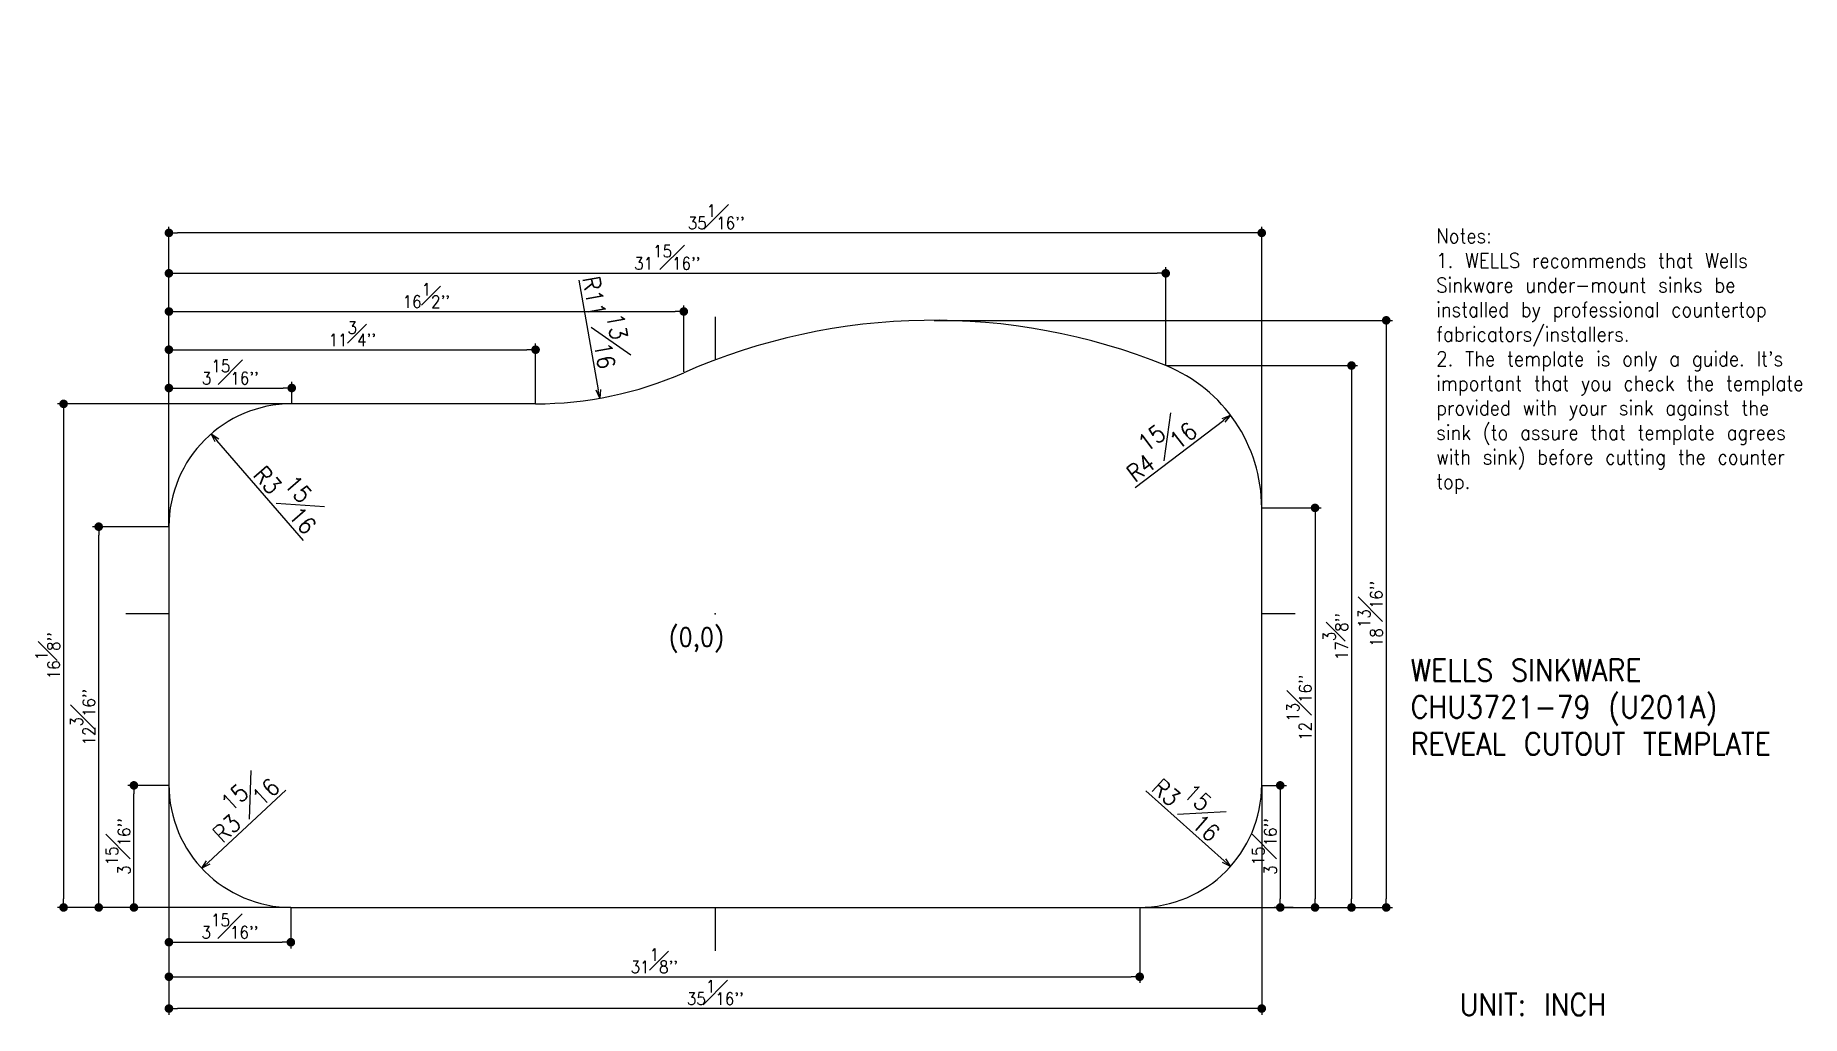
# Model space of a CAD drawing. Extents: x 5846 to 7285, y -4376 to -3578.
import ezdxf

# ---------------------------------------------------------------- set-up
doc = ezdxf.new("R2010")
doc.units = 0
doc.header["$LTSCALE"] = 40
doc.header["$MEASUREMENT"] = 0
doc.layers.get('0').update_dxf_attribs({"linetype": 'CONTINUOUS'})
doc.layers.get('DEFPOINTS').update_dxf_attribs({"color": 5, "linetype": 'CONTINUOUS'})
doc.layers.add('DIM', color=5, linetype='CONTINUOUS')
doc.styles.get("Standard").update_dxf_attribs({"font": 'txt.shx', "width": 0.9})
doc.dimstyles.new('ISO-25', dxfattribs={"dimtxt": 2.5, "dimasz": 2.5, "dimexe": 1.25, "dimexo": 0.625, "dimtad": 1, "dimtxsty": 'STANDARD', "dimcen": 2.5, "dimadec": 0, "dimazin": 0, "dimtfac": 1, "dimtmove": 0, "dimatfit": 3, "dimfxl": 1, "dimarcsym": 0})

# ---------------------------------------------------------------- blocks, each defined once
blk = doc.blocks.new('_Open30')
at = {"color": 0, "linetype": 'ByBlock', "lineweight": -2}
for p, q in [((-1, 0.27), (0, 0)), ((0, 0), (-1, -0.27)), ((0, 0), (-1, 0))]:
    blk.add_line(p, q, dxfattribs=at)
blk = doc.blocks.new('*D38')
at = {"color": 0, "lineweight": -2}
blk.add_line((6751, -4193.1), (6814.6, -4250), dxfattribs=at)
at = {"layer": 'DEFPOINTS', "color": 0}
for p in [(6745.3, -4188.1), (6819.8, -4254.7)]:
    blk.add_point(p, dxfattribs=at)
at = {"color": 0, "lineweight": -2, "xscale": 7, "yscale": 7, "zscale": 7, "rotation": 318.2192791999688}
blk.add_blockref('_Open30', (6819.8, -4254.7), dxfattribs=at)
at = {"color": 40, "insert": (6788.2, -4203.6), "char_height": 14, "attachment_point": 5, "rotation": 318.2193}
blk.add_mtext('R3{\\H1.000000x;\\S15#16;}', dxfattribs=at)
blk = doc.blocks.new('_DOT')
at = {"color": 0, "linetype": 'ByBlock'}
blk.add_line((-0.5, 0), (-1, 0), dxfattribs=at)
at = {"color": 0, "linetype": 'ByBlock', "const_width": 0.5}
blk.add_lwpolyline([(-0.25, 0, 1), (0.25, 0, 1)], format="xyb", close=True, dxfattribs=at)
blk = doc.blocks.new('*D39')
at = {"color": 0, "lineweight": -2}
blk.add_line((6050.4, -4192.6), (5987.2, -4251.5), dxfattribs=at)
at = {"layer": 'DEFPOINTS', "color": 0}
for p in [(6055.3, -4188.1), (5982.1, -4256.2)]:
    blk.add_point(p, dxfattribs=at)
at = {"color": 0, "lineweight": -2, "xscale": 7, "yscale": 7, "zscale": 7, "rotation": 222.9721987693783}
blk.add_blockref('_Open30', (5982.1, -4256.2), dxfattribs=at)
at = {"color": 40, "insert": (6013.4, -4203.9), "char_height": 14, "attachment_point": 5, "rotation": 42.9722}
blk.add_mtext('R3{\\H1.000000x;\\S15#16;}', dxfattribs=at)
blk = doc.blocks.new('*D40')
at = {"color": 0, "lineweight": -2}
blk.add_line((6065, -3989.3), (5994.4, -3907.8), dxfattribs=at)
at = {"layer": 'DEFPOINTS', "color": 0}
for p in [(5989.8, -3902.5), (6055.3, -3978.1)]:
    blk.add_point(p, dxfattribs=at)
at = {"color": 0, "lineweight": -2, "xscale": 7, "yscale": 7, "zscale": 7, "rotation": 130.902400986722}
blk.add_blockref('_Open30', (5989.8, -3902.5), dxfattribs=at)
at = {"color": 40, "insert": (6055.1, -3951.9), "char_height": 14, "attachment_point": 5, "rotation": 310.9024}
blk.add_mtext('R3{\\H1.000000x;\\S15#16;}', dxfattribs=at)
blk = doc.blocks.new('*D41')
at = {"color": 0, "lineweight": -2}
blk.add_line((6742.3, -3946.1), (6814.3, -3891.5), dxfattribs=at)
at = {"layer": 'DEFPOINTS', "color": 0}
for p in [(6819.8, -3887.2), (6720.3, -3962.8)]:
    blk.add_point(p, dxfattribs=at)
at = {"color": 0, "lineweight": -2, "xscale": 7, "yscale": 7, "zscale": 7, "rotation": 37.18954391234321}
blk.add_blockref('_Open30', (6819.8, -3887.2), dxfattribs=at)
at = {"color": 40, "insert": (6759.7, -3911.6), "char_height": 14, "attachment_point": 5, "rotation": 37.1895}
blk.add_mtext('R4{\\H1.000000x;\\S15#16;}', dxfattribs=at)
blk = doc.blocks.new('*D52')
at = {"color": 0, "lineweight": -2}
for p, q in [((5955.3, -4188.7), (5955.3, -4375.4)), ((6845.3, -4188.7), (6845.3, -4375.4)), ((6838.3, -4370.4), (5962.3, -4370.4))]:
    blk.add_line(p, q, dxfattribs=at)
at = {"layer": 'DEFPOINTS', "color": 0}
for p in [(5955.3, -4188.1), (6845.3, -4188.1), (5955.3, -4370.4)]:
    blk.add_point(p, dxfattribs=at)
at = {"color": 0, "lineweight": -2, "xscale": 7, "yscale": 7, "zscale": 7, "rotation": 180}
blk.add_blockref('_DOT', (5955.3, -4370.4), dxfattribs=at)
at = {"color": 0, "lineweight": -2, "xscale": 7, "yscale": 7, "zscale": 7}
blk.add_blockref('_DOT', (6845.3, -4370.4), dxfattribs=at)
at = {"color": 40, "insert": (6400.3, -4357.4), "char_height": 10, "attachment_point": 5}
blk.add_mtext("35{\\H1.000000x;\\S1#16;}''", dxfattribs=at)
blk = doc.blocks.new('*D58')
at = {"color": 0, "lineweight": -2}
for p, q in [((6054.6, -3878.1), (5864.5, -3878.1)), ((5869.5, -3885.1), (5869.5, -4281.1)), ((6054.6, -4288.1), (5864.5, -4288.1))]:
    blk.add_line(p, q, dxfattribs=at)
at = {"layer": 'DEFPOINTS', "color": 0}
for p in [(6055.3, -3878.1), (5869.5, -4288.1), (6055.3, -4288.1)]:
    blk.add_point(p, dxfattribs=at)
at = {"color": 0, "lineweight": -2, "xscale": 7, "yscale": 7, "zscale": 7}
for p, rotation in [((5869.5, -3878.1), 90), ((5869.5, -4288.1), 270)]:
    blk.add_blockref('_DOT', p, dxfattribs=dict(at, rotation=rotation))
at = {"color": 40, "insert": (5856.5, -4083.1), "char_height": 10, "attachment_point": 5, "rotation": 90}
blk.add_mtext("16{\\H1.000000x;\\S1#8;}''", dxfattribs=at)
blk = doc.blocks.new('*D59')
at = {"color": 0, "lineweight": -2}
for p, q in [((6578.4, -3810.1), (6951.7, -3810.1)), ((6946.7, -3817.1), (6946.7, -4281.1)), ((6745.9, -4288.1), (6951.7, -4288.1))]:
    blk.add_line(p, q, dxfattribs=at)
at = {"layer": 'DEFPOINTS', "color": 0}
for p in [(6577.8, -3810.1), (6745.3, -4288.1), (6946.7, -4288.1)]:
    blk.add_point(p, dxfattribs=at)
at = {"color": 0, "lineweight": -2, "xscale": 7, "yscale": 7, "zscale": 7}
for p, rotation in [((6946.7, -3810.1), 90), ((6946.7, -4288.1), 270)]:
    blk.add_blockref('_DOT', p, dxfattribs=dict(at, rotation=rotation))
at = {"color": 40, "insert": (6933.7, -4049.1), "char_height": 10, "attachment_point": 5, "rotation": 90}
blk.add_mtext("18{\\H1.000000x;\\S13#16;}''", dxfattribs=at)
blk = doc.blocks.new('*D70')
at = {"color": 0, "lineweight": -2}
blk.add_line((6289.2, -3777.4), (6305, -3866.6), dxfattribs=at)
at = {"layer": 'DEFPOINTS', "color": 0}
for p in [(6253.9, -3578.1), (6306.2, -3873.5)]:
    blk.add_point(p, dxfattribs=at)
at = {"color": 0, "lineweight": -2, "xscale": 7, "yscale": 7, "zscale": 7, "rotation": 280.0360453232751}
blk.add_blockref('_Open30', (6306.2, -3873.5), dxfattribs=at)
at = {"color": 40, "insert": (6312.4, -3810.7), "char_height": 14, "attachment_point": 5, "rotation": 280.036}
blk.add_mtext('R11{\\H1.000000x;\\S13#16;}', dxfattribs=at)
blk = doc.blocks.new('*D74')
at = {"color": 0, "lineweight": -2}
for p, q in [((6845.9, -4188.7), (6865.4, -4188.7)), ((6860.4, -4195.7), (6860.4, -4281.1)), ((6870.8, -4288.1), (6855.4, -4288.1))]:
    blk.add_line(p, q, dxfattribs=at)
at = {"layer": 'DEFPOINTS', "color": 0}
for p in [(6845.3, -4188.7), (6860.4, -4288.1), (6871.4, -4288.1)]:
    blk.add_point(p, dxfattribs=at)
at = {"color": 0, "lineweight": -2, "xscale": 7, "yscale": 7, "zscale": 7}
for p, rotation in [((6860.4, -4188.7), 90), ((6860.4, -4288.1), 270)]:
    blk.add_blockref('_DOT', p, dxfattribs=dict(at, rotation=rotation))
at = {"color": 40, "insert": (6847.4, -4238.4), "char_height": 10, "attachment_point": 5, "rotation": 90}
blk.add_mtext("3{\\H1.000000x;\\S15#16;}''", dxfattribs=at)
blk = doc.blocks.new('*D75')
at = {"color": 0, "lineweight": -2}
for p, q in [((6845.9, -3962.8), (6893.7, -3962.8)), ((6888.7, -3969.8), (6888.7, -4281.1)), ((6872.1, -4288.1), (6893.7, -4288.1))]:
    blk.add_line(p, q, dxfattribs=at)
at = {"layer": 'DEFPOINTS', "color": 0}
for p in [(6845.3, -3962.8), (6871.4, -4288.1), (6888.7, -4288.1)]:
    blk.add_point(p, dxfattribs=at)
at = {"color": 0, "lineweight": -2, "xscale": 7, "yscale": 7, "zscale": 7}
for p, rotation in [((6888.7, -3962.8), 90), ((6888.7, -4288.1), 270)]:
    blk.add_blockref('_DOT', p, dxfattribs=dict(at, rotation=rotation))
at = {"color": 40, "insert": (6875.7, -4125.4), "char_height": 10, "attachment_point": 5, "rotation": 90}
blk.add_mtext("12{\\H1.000000x;\\S13#16;}''", dxfattribs=at)
blk = doc.blocks.new('*D76')
at = {"color": 0, "lineweight": -2}
for p, q in [((6767.8, -3846.9), (6923.4, -3846.9)), ((6918.4, -3853.9), (6918.4, -4281.1)), ((6872.1, -4288.1), (6923.4, -4288.1))]:
    blk.add_line(p, q, dxfattribs=at)
at = {"layer": 'DEFPOINTS', "color": 0}
for p in [(6767.1, -3846.9), (6871.4, -4288.1), (6918.4, -4288.1)]:
    blk.add_point(p, dxfattribs=at)
at = {"color": 0, "lineweight": -2, "xscale": 7, "yscale": 7, "zscale": 7}
for p, rotation in [((6918.4, -3846.9), 90), ((6918.4, -4288.1), 270)]:
    blk.add_blockref('_DOT', p, dxfattribs=dict(at, rotation=rotation))
at = {"color": 40, "insert": (6905.4, -4067.5), "char_height": 10, "attachment_point": 5, "rotation": 90}
blk.add_mtext("17{\\H1.000000x;\\S3#8;}''", dxfattribs=at)
blk = doc.blocks.new('*D82')
at = {"color": 0, "lineweight": -2}
for p, q in [((5955.3, -3977.4), (5955.3, -3733.9)), ((6838.3, -3738.9), (5962.3, -3738.9)), ((6845.3, -3962.2), (6845.3, -3733.9))]:
    blk.add_line(p, q, dxfattribs=at)
at = {"layer": 'DEFPOINTS', "color": 0}
for p in [(5955.3, -3738.9), (6845.3, -3962.8), (5955.3, -3978.1)]:
    blk.add_point(p, dxfattribs=at)
at = {"color": 0, "lineweight": -2, "xscale": 7, "yscale": 7, "zscale": 7, "rotation": 180}
blk.add_blockref('_DOT', (5955.3, -3738.9), dxfattribs=at)
at = {"color": 0, "lineweight": -2, "xscale": 7, "yscale": 7, "zscale": 7}
blk.add_blockref('_DOT', (6845.3, -3738.9), dxfattribs=at)
at = {"color": 40, "insert": (6401, -3725.9), "char_height": 10, "attachment_point": 5}
blk.add_mtext("35{\\H1.000000x;\\S1#16;}''", dxfattribs=at)
blk = doc.blocks.new('*D83')
at = {"color": 0, "lineweight": -2}
for p, q in [((5954.6, -4188.7), (5921.8, -4188.7)), ((5926.8, -4281.1), (5926.8, -4195.7)), ((5936, -4288.1), (5921.8, -4288.1))]:
    blk.add_line(p, q, dxfattribs=at)
at = {"layer": 'DEFPOINTS', "color": 0}
for p in [(5926.8, -4188.7), (5955.3, -4188.7), (5936.6, -4288.1)]:
    blk.add_point(p, dxfattribs=at)
at = {"color": 0, "lineweight": -2, "xscale": 7, "yscale": 7, "zscale": 7}
for p, rotation in [((5926.8, -4188.7), 90), ((5926.8, -4288.1), 270)]:
    blk.add_blockref('_DOT', p, dxfattribs=dict(at, rotation=rotation))
at = {"color": 40, "insert": (5913.8, -4238.4), "char_height": 10, "attachment_point": 5, "rotation": 90}
blk.add_mtext("3{\\H1.000000x;\\S15#16;}''", dxfattribs=at)
blk = doc.blocks.new('*D84')
at = {"color": 0, "lineweight": -2}
for p, q in [((5954.6, -3978.1), (5893.1, -3978.1)), ((5898.1, -4281.1), (5898.1, -3985.1)), ((5936, -4288.1), (5893.1, -4288.1))]:
    blk.add_line(p, q, dxfattribs=at)
at = {"layer": 'DEFPOINTS', "color": 0}
for p in [(5898.1, -3978.1), (5955.3, -3978.1), (5936.6, -4288.1)]:
    blk.add_point(p, dxfattribs=at)
at = {"color": 0, "lineweight": -2, "xscale": 7, "yscale": 7, "zscale": 7}
for p, rotation in [((5898.1, -3978.1), 90), ((5898.1, -4288.1), 270)]:
    blk.add_blockref('_DOT', p, dxfattribs=dict(at, rotation=rotation))
at = {"color": 40, "insert": (5885.1, -4133.1), "char_height": 10, "attachment_point": 5, "rotation": 90}
blk.add_mtext("12{\\H1.000000x;\\S3#16;}''", dxfattribs=at)
blk = doc.blocks.new('*D85')
at = {"color": 0, "lineweight": -2}
for p, q in [((5955.3, -3976.8), (5955.3, -3860.2)), ((5962.3, -3865.2), (6048.3, -3865.2)), ((6055.3, -3877.4), (6055.3, -3860.2))]:
    blk.add_line(p, q, dxfattribs=at)
at = {"layer": 'DEFPOINTS', "color": 0}
for p in [(6055.3, -3865.2), (6055.3, -3878.1), (5955.3, -3977.4)]:
    blk.add_point(p, dxfattribs=at)
at = {"color": 0, "lineweight": -2, "xscale": 7, "yscale": 7, "zscale": 7, "rotation": 180}
blk.add_blockref('_DOT', (5955.3, -3865.2), dxfattribs=at)
at = {"color": 0, "lineweight": -2, "xscale": 7, "yscale": 7, "zscale": 7}
blk.add_blockref('_DOT', (6055.3, -3865.2), dxfattribs=at)
at = {"color": 40, "insert": (6005.3, -3852.2), "char_height": 10, "attachment_point": 5}
blk.add_mtext("3{\\H1.000000x;\\S15#16;}''", dxfattribs=at)
blk = doc.blocks.new('*D86')
at = {"color": 0, "lineweight": -2}
for p, q in [((5955.3, -3976.8), (5955.3, -3829)), ((5962.3, -3834), (6246.9, -3834)), ((6253.9, -3877.4), (6253.9, -3829))]:
    blk.add_line(p, q, dxfattribs=at)
at = {"layer": 'DEFPOINTS', "color": 0}
for p in [(6253.9, -3834), (6253.9, -3878.1), (5955.3, -3977.4)]:
    blk.add_point(p, dxfattribs=at)
at = {"color": 0, "lineweight": -2, "xscale": 7, "yscale": 7, "zscale": 7, "rotation": 180}
blk.add_blockref('_DOT', (5955.3, -3834), dxfattribs=at)
at = {"color": 0, "lineweight": -2, "xscale": 7, "yscale": 7, "zscale": 7}
blk.add_blockref('_DOT', (6253.9, -3834), dxfattribs=at)
at = {"color": 40, "insert": (6104.6, -3821), "char_height": 10, "attachment_point": 5}
blk.add_mtext("11{\\H1.000000x;\\S3#4;}''", dxfattribs=at)
blk = doc.blocks.new('*D87')
at = {"color": 0, "lineweight": -2}
for p, q in [((5955.3, -3977.4), (5955.3, -3797.9)), ((5962.3, -3802.9), (6367.6, -3802.9)), ((6374.6, -3852.1), (6374.6, -3797.9))]:
    blk.add_line(p, q, dxfattribs=at)
at = {"layer": 'DEFPOINTS', "color": 0}
for p in [(6374.6, -3802.9), (6374.6, -3852.7), (5955.3, -3978.1)]:
    blk.add_point(p, dxfattribs=at)
at = {"color": 0, "lineweight": -2, "xscale": 7, "yscale": 7, "zscale": 7, "rotation": 180}
blk.add_blockref('_DOT', (5955.3, -3802.9), dxfattribs=at)
at = {"color": 0, "lineweight": -2, "xscale": 7, "yscale": 7, "zscale": 7}
blk.add_blockref('_DOT', (6374.6, -3802.9), dxfattribs=at)
at = {"color": 40, "insert": (6164.9, -3789.9), "char_height": 10, "attachment_point": 5}
blk.add_mtext("16{\\H1.000000x;\\S1#2;}''", dxfattribs=at)
blk = doc.blocks.new('*D88')
at = {"color": 0, "lineweight": -2}
for p, q in [((5955.3, -3975.3), (5955.3, -3766.8)), ((6767.1, -3846.3), (6767.1, -3766.8)), ((5962.3, -3771.8), (6760.1, -3771.8))]:
    blk.add_line(p, q, dxfattribs=at)
at = {"layer": 'DEFPOINTS', "color": 0}
for p in [(6767.1, -3771.8), (6767.1, -3846.9), (5955.3, -3975.9)]:
    blk.add_point(p, dxfattribs=at)
at = {"color": 0, "lineweight": -2, "xscale": 7, "yscale": 7, "zscale": 7, "rotation": 180}
blk.add_blockref('_DOT', (5955.3, -3771.8), dxfattribs=at)
at = {"color": 0, "lineweight": -2, "xscale": 7, "yscale": 7, "zscale": 7}
blk.add_blockref('_DOT', (6767.1, -3771.8), dxfattribs=at)
at = {"color": 40, "insert": (6361.2, -3758.8), "char_height": 10, "attachment_point": 5}
blk.add_mtext("31{\\H1.000000x;\\S15#16;}''", dxfattribs=at)
blk = doc.blocks.new('*D89')
at = {"color": 0, "lineweight": -2}
for p, q in [((5955.3, -4189.3), (5955.3, -4321.4)), ((6054.6, -4288.7), (6054.6, -4321.4)), ((5962.3, -4316.4), (6047.6, -4316.4))]:
    blk.add_line(p, q, dxfattribs=at)
at = {"layer": 'DEFPOINTS', "color": 0}
for p in [(5955.3, -4188.7), (6054.6, -4288.1), (6054.6, -4316.4)]:
    blk.add_point(p, dxfattribs=at)
at = {"color": 0, "lineweight": -2, "xscale": 7, "yscale": 7, "zscale": 7, "rotation": 180}
blk.add_blockref('_DOT', (5955.3, -4316.4), dxfattribs=at)
at = {"color": 0, "lineweight": -2, "xscale": 7, "yscale": 7, "zscale": 7}
blk.add_blockref('_DOT', (6054.6, -4316.4), dxfattribs=at)
at = {"color": 40, "insert": (6005, -4303.4), "char_height": 10, "attachment_point": 5}
blk.add_mtext("3{\\H1.000000x;\\S15#16;}''", dxfattribs=at)
blk = doc.blocks.new('*D90')
at = {"color": 0, "lineweight": -2}
for p, q in [((5955.3, -4190.8), (5955.3, -4349.5)), ((6745.9, -4288.7), (6745.9, -4349.5)), ((5962.3, -4344.5), (6738.9, -4344.5))]:
    blk.add_line(p, q, dxfattribs=at)
at = {"layer": 'DEFPOINTS', "color": 0}
for p in [(5955.3, -4190.2), (6745.9, -4288.1), (6745.9, -4344.5)]:
    blk.add_point(p, dxfattribs=at)
at = {"color": 0, "lineweight": -2, "xscale": 7, "yscale": 7, "zscale": 7, "rotation": 180}
blk.add_blockref('_DOT', (5955.3, -4344.5), dxfattribs=at)
at = {"color": 0, "lineweight": -2, "xscale": 7, "yscale": 7, "zscale": 7}
blk.add_blockref('_DOT', (6745.9, -4344.5), dxfattribs=at)
at = {"color": 40, "insert": (6350.6, -4331.5), "char_height": 10, "attachment_point": 5}
blk.add_mtext("31{\\H1.000000x;\\S1#8;}''", dxfattribs=at)

msp = doc.modelspace()

# ---------------------------------------------------------------- linework, layer by layer
at = {"color": 7, "lineweight": 30}
for p, q in [((6253.94822, -3878.0655), (6055.26298, -3878.0655)), ((6845.26298, -4188.0655), (6845.26298, -3962.79608)), ((5955.26298, -3978.0655), (5955.26298, -4188.0655)), ((6055.26298, -4288.0655), (6745.26298, -4288.0655))]:
    msp.add_line(p, q, dxfattribs=at)
for centre, radius, start, end in [((6577.76298, -4315.0655), 505, 67.97568716, 113.71918542), ((6253.94822, -3578.0655), 300, 270, 293.71918542), ((6720.26298, -3962.79608), 125, 0, 67.97568716), ((6055.26298, -3978.0655), 100, 90, 180), ((6055.26298, -4188.0655), 100, 180, 270), ((6745.26298, -4188.0655), 100, 270, 0)]:
    msp.add_arc(centre, radius, start, end, dxfattribs=at)
at = {"layer": 'DIM', "color": 1}
for p, q in [((6400.26298, -3807.14359), (6400.26298, -3842.28781)), ((5955.26298, -4049.0655), (5920.25179, -4049.0655)), ((6872.53251, -4049.0655), (6845.26298, -4049.0655)), ((6400.26298, -4288.0655), (6400.26298, -4323.48141))]:
    msp.add_line(p, q, dxfattribs=at)
msp.add_point((6400.26298, -4049.0655), dxfattribs=at)

# ---------------------------------------------------------------- texts
at = {"color": 0, "insert": (6987.40717, -3735.36813), "char_height": 6, "width": 325.3343765, "attachment_point": 1}
msp.add_mtext("{\\H2x;\\C4;Notes: \\P1. WELLS recommends that Wells Sinkware under-mount sinks be installed by professional countertop fabricators/installers. \\P2. The template is only a guide. It's important that you check the template provided with your sink against the sink (to assure that template agrees with sink) before cutting the counter top.}", dxfattribs=at)
at = {"color": 102, "char_height": 18, "attachment_point": 1}
for s, insert, width in [('{\\C3;WELLS SINKWARE\\PCHU3721-79 (U201A)\\PREVEAL CUTOUT TEMPLATE}', (6966.58467, -4085.85296), 459.8433595), ('{\\C3;UNIT: INCH}', (7006.5182, -4358.1863), 174.7777778)]:
    msp.add_mtext(s, dxfattribs=dict(at, insert=insert, width=width))
at = {"layer": 'DIM', "insert": (6362.26605, -4060.44139), "char_height": 15, "width": 159.2551383, "attachment_point": 1}
msp.add_mtext('{\\C1;(0,0)}', dxfattribs=at)

# ---------------------------------------------------------------- dimensions: what is measured, and where the dimension line sits
at = {"color": 102}
for center, mpoint, picture, middle in [((6253.94822, -3578.0655), (6306.22853, -3873.475), '*D70', (6295.6389, -3813.63841)), ((6720.26298, -3962.79608), (6819.84301, -3887.23936), '*D41', (6769.95265, -3925.09385)), ((6055.26298, -3978.0655), (5989.78573, -3902.4829), '*D40', (6042.21252, -3963.00092)), ((6055.26298, -4188.0655), (5982.09453, -4256.22985), '*D39', (6024.96749, -4216.28903)), ((6745.26298, -4188.0655), (6819.833, -4254.69366), '*D38', (6776.85066, -4216.28903))]:
    dim = msp.add_radius_dim(center=center, mpoint=mpoint, dimstyle='ISO-25', override={"dimtxt": 14, "dimasz": 7, "dimexe": 5, "dimgap": 3, "dimdec": 4, "dimlfac": 0.03937, "dimdsep": 46, "dimlunit": 5, "dimblk1": 'DOT', "dimblk2": 'Open30', "dimsah": 1, "dimclrt": 40, "dimfrac": 1}, dxfattribs=at)
    dim.commit()
    dim.dimension.update_dxf_attribs({"geometry": picture, "text_midpoint": middle, "dimtype": 164})
for base, p1, p2, angle, picture, middle in [((5955.26298, -3738.93874), (6845.26298, -3962.79608), (5955.26298, -3978.0655), 180, '*D82', (6401.01298, -3738.93874)), ((6946.72152, -4288.0655), (6577.76298, -3810.0655), (6745.26298, -4288.0655), 90, '*D59', (6946.72152, -4049.0655)), ((6918.41452, -4288.0655), (6767.13798, -3846.91798), (6871.43534, -4288.0655), 90, '*D76', (6918.41452, -4067.49174)), ((5869.48829, -4288.0655), (6055.26298, -3878.0655), (6055.26298, -4288.0655), 90, '*D58', (5869.48829, -4083.0655)), ((6888.7267, -4288.0655), (6845.26298, -3962.79608), (6871.43534, -4288.0655), 90, '*D75', (6888.7267, -4125.43079)), ((5898.13303, -3978.0655), (5936.62332, -4288.0655), (5955.26298, -3978.0655), 90, '*D84', (5898.13303, -4133.0655)), ((5926.77777, -4188.6905), (5936.62332, -4288.0655), (5955.26298, -4188.6905), 90, '*D83', (5926.77777, -4238.378)), ((6860.41971, -4288.0655), (6845.26298, -4188.6905), (6871.43534, -4288.0655), 90, '*D74', (6860.41971, -4238.378)), ((5955.26298, -4370.44668), (6845.26298, -4188.0655), (5955.26298, -4188.0655), 180, '*D52', (6400.26298, -4370.44668))]:
    dim = msp.add_linear_dim(base=base, p1=p1, p2=p2, angle=angle, dimstyle='ISO-25', override={"dimtxt": 10, "dimasz": 7, "dimexe": 5, "dimgap": 3, "dimdec": 4, "dimlfac": 0.03937, "dimdsep": 46, "dimlunit": 5, "dimpost": "''", "dimblk1": 'DOT', "dimblk2": 'DOT', "dimsah": 1, "dimclrt": 40, "dimfrac": 1}, dxfattribs=at)
    dim.commit()
    dim.dimension.update_dxf_attribs({"geometry": picture, "text_midpoint": middle, "dimtype": 160})
for base, p1, p2, picture, middle in [((6767.13798, -3771.79091), (5955.26298, -3975.9405), (6767.13798, -3846.91798), '*D88', (6361.20048, -3771.79091)), ((6374.62453, -3802.91403), (5955.26298, -3978.0655), (6374.62453, -3852.72389), '*D87', (6164.94375, -3802.91403)), ((6253.94822, -3834.03714), (5955.26298, -3977.4405), (6253.94822, -3878.0655), '*D86', (6104.6056, -3834.03714)), ((6055.26298, -3865.16025), (5955.26298, -3977.4405), (6055.26298, -3878.0655), '*D85', (6005.26298, -3865.16025)), ((6745.88798, -4344.52712), (5955.26298, -4190.1905), (6745.88798, -4288.0655), '*D90', (6350.57548, -4344.52712))]:
    dim = msp.add_linear_dim(base=base, p1=p1, p2=p2, dimstyle='ISO-25', override={"dimtxt": 10, "dimasz": 7, "dimexe": 5, "dimgap": 3, "dimdec": 4, "dimlfac": 0.03937, "dimdsep": 46, "dimlunit": 5, "dimpost": "''", "dimblk1": 'DOT', "dimblk2": 'DOT', "dimsah": 1, "dimclrt": 40, "dimfrac": 1}, dxfattribs=at)
    dim.commit()
    dim.dimension.update_dxf_attribs({"geometry": picture, "text_midpoint": middle, "dimtype": 160})
dim = msp.add_linear_dim(base=(6054.63798, -4316.44541), p1=(5955.26298, -4188.6905), p2=(6054.63798, -4288.0655), dimstyle='ISO-25', override={"dimtxt": 10, "dimasz": 7, "dimexe": 5, "dimgap": 3, "dimdec": 4, "dimlfac": 0.03937, "dimdsep": 46, "dimlunit": 5, "dimpost": "''", "dimblk1": 'DOT', "dimblk2": 'DOT', "dimsah": 1, "dimclrt": 40, "dimfrac": 1}, dxfattribs=at)
dim.commit()
dim.dimension.update_dxf_attribs({"geometry": '*D89', "text_midpoint": (6004.95048, -4303.44541)})

doc.saveas('drawing.dxf')
